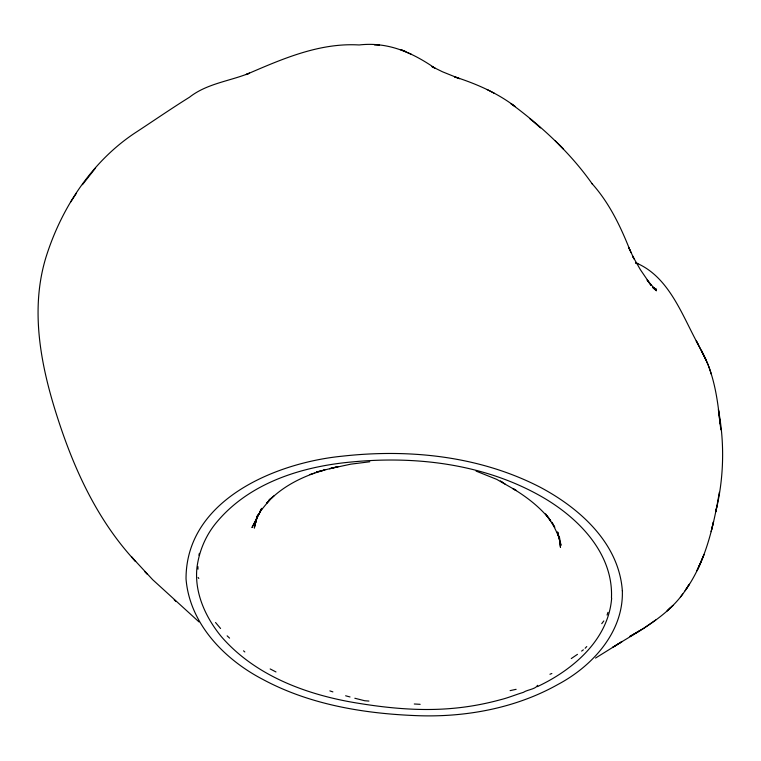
<?xml version="1.0" encoding="UTF-8"?>
<svg xmlns="http://www.w3.org/2000/svg" width="761" height="761" viewBox="0 0 761 761"><rect width="100%" height="100%" fill="white"/><g stroke="black" fill="none" stroke-linecap="round" stroke-linejoin="round"><path stroke-width="1.14" d="M537.551 686.669L537.57 685.347C535.715 689.228 527.221 689.666 523.349 692.377C515.625 694.669 508.243 697.847 500.386 699.749C484.767 704.011 468.786 706.95 452.643 708.367C421.784 711.164 390.707 708.462 360.191 703.564C309.09 695.649 256.276 676.805 221.537 636.852C205.736 617.751 194.255 592.905 196.947 567.687C199.135 550.698 206.079 534.555 217.256 521.542C250.255 482.398 302.707 466.312 352.153 461.927C416.457 455.744 483.958 464.001 540.824 496.191C577.532 516.909 613.423 552.79 611.463 597.832L611.654 598.184C608.41 639.678 573.062 669.842 537.608 686.508M595.54 658.065L621.87 641.694L612.719 647.345C638.536 631.145 667.578 616.771 685.09 590.764C703.031 565.699 711.212 535.421 716.976 505.57L715.73 511.896C723.92 478.327 724.795 443.568 718.403 409.599L720.087 423.791C717.671 398.869 713.913 373.261 701.652 351.04L705.923 359.886L696.248 340.852L701.785 351.23M719.335 492.348L717.109 505.009M256.495 518.612L254.307 528.105L257.18 516.253M198.916 555.188L199.353 553.38M257.161 515.987L255.572 522.579L258.207 514.388M711.583 529.675L713.552 521.58L711.107 531.635M257.075 517.937L258.036 514.845M607.078 615.059L607.944 612.367M704.068 554.465L698.874 566.85M703.64 555.549L697 570.683M697.076 570.541L701.3 561.39M261.299 509.109L258.883 514.236L261.641 508.348M256.571 518.907L251.967 527.573L261.841 508.681L260.005 511.649L270.621 498.769L266.616 503.259C279.458 489.057 296.723 479.344 314.683 473.095M592.315 184.038C570.198 152.581 541.556 126.278 510.783 103.506L515.207 106.597C497.133 92.823 476.063 83.71 454.545 76.823L459.568 78.678L442.483 71.781L431.982 66.616L435.007 68.195C411.986 52.319 387.672 41.655 359.116 44.966C319.23 42.587 281.836 59.149 246.06 74.578L249.484 73.151C229.451 81.237 206.906 83.501 189.432 97.265C170.816 108.852 152.78 121.341 134.421 133.327C91.387 162.045 61.156 208.533 45.898 257.494C29.593 311.002 41.237 367.829 58.15 419.615C74.882 471.183 98.312 521.504 135.658 561.504L131.51 556.843L152.723 579.73L199.011 621.908M686.003 589.366L689.285 584.248L685.09 590.764M76.452 193.189L70.583 202.15M680.401 597.1L682.684 594.027M601.742 623.678L603.815 620.938M82.454 184.695L95.572 167.991M585.133 648.258L586.769 646.546M669.261 609.009L673.028 605.395M670.26 607.982L667.093 610.931L672.943 605.49M274.122 495.687L268.994 500.224L272.533 497.104M577.466 654.346L571.273 658.55M655.697 620.006L643.654 628.377L629.861 636.443L640.439 630.298M581.623 651.074L583.383 649.827M549.937 674.256L551.858 673.495M309.87 474.55L324.88 469.908L316.338 472.086L338.226 466.569L329.618 468.7L350.916 464.143L369.779 461.775M516.129 689.323L510.098 690.636M379.52 45.146L374.441 44.918M414.279 703.992L420.139 704.325M368.923 701.071L364.633 700.729L354.826 698.246M345.627 695.782L350.022 696.962M635.72 262.773C669.147 276.5 682.132 315.463 698.37 344.857M329.865 690.893L332.899 691.892M476.091 471.097L496.714 479.363L516.367 490.588L512.819 488.533C526.146 496.638 538.855 506.227 548.795 518.355L545.542 513.97L550.717 520.838L548.671 518.146M405.194 51.282L400.609 49.579L411.406 54.326M635.597 262.916L637.575 263.867M270.174 668.948L275.986 671.953M487.04 89.484L494.222 93.242M635.511 262.469L637.937 263.858M652.928 287.249L656.515 289.446L653.566 287.639M505.133 484.072L500.377 481.047L502.555 482.445M652.89 287.829L656.448 290.797L647.116 280.067L651.093 285.375L640.391 269.689L632.543 256L634.094 258.949L628.852 247.782L630.945 252.272M531.92 120.4L530.075 118.821L540.557 127.905M243.539 650.836L244.823 651.949M174.231 599.868L176.038 601.532M227.139 635.844L229.565 638.127M555.311 140.823L563.559 149.099L558.916 144.419M144.79 571.673L147.101 574.136M215.544 622.498L220.576 628.491M591.915 183.496C609.238 202.835 620.367 226.055 629.861 249.912M547.987 517.252L554.769 527.354L551.934 522.274L558.945 536.924L557.366 532.557L560.971 545.342L559.345 536.705M198.117 577.475L198.802 578.484M705.371 358.678L708.367 365.375M708.814 366.469L711.392 374.364M557.727 532.272L558.774 536.714M557.661 531.996L559.468 539.682M720.867 429.775L719.573 419.587L720.087 423.791M197.917 566.603L197.993 569.19M622.336 590.707C623.754 631.877 592.438 666.103 558.089 684.377C516.396 707.863 467.359 717.1 419.815 715.759C365.936 713.942 310.583 705.162 262.631 679.297C224.4 659.359 189.632 623.716 186.036 578.95C185.827 499.948 275.549 462.764 342.155 456.191C409.256 448.695 479.563 455.944 540.186 487.23C579.853 508.291 618.893 543.23 622.336 590.707M560.467 547.292L559.744 541.661L560.467 547.292"/></g></svg>
